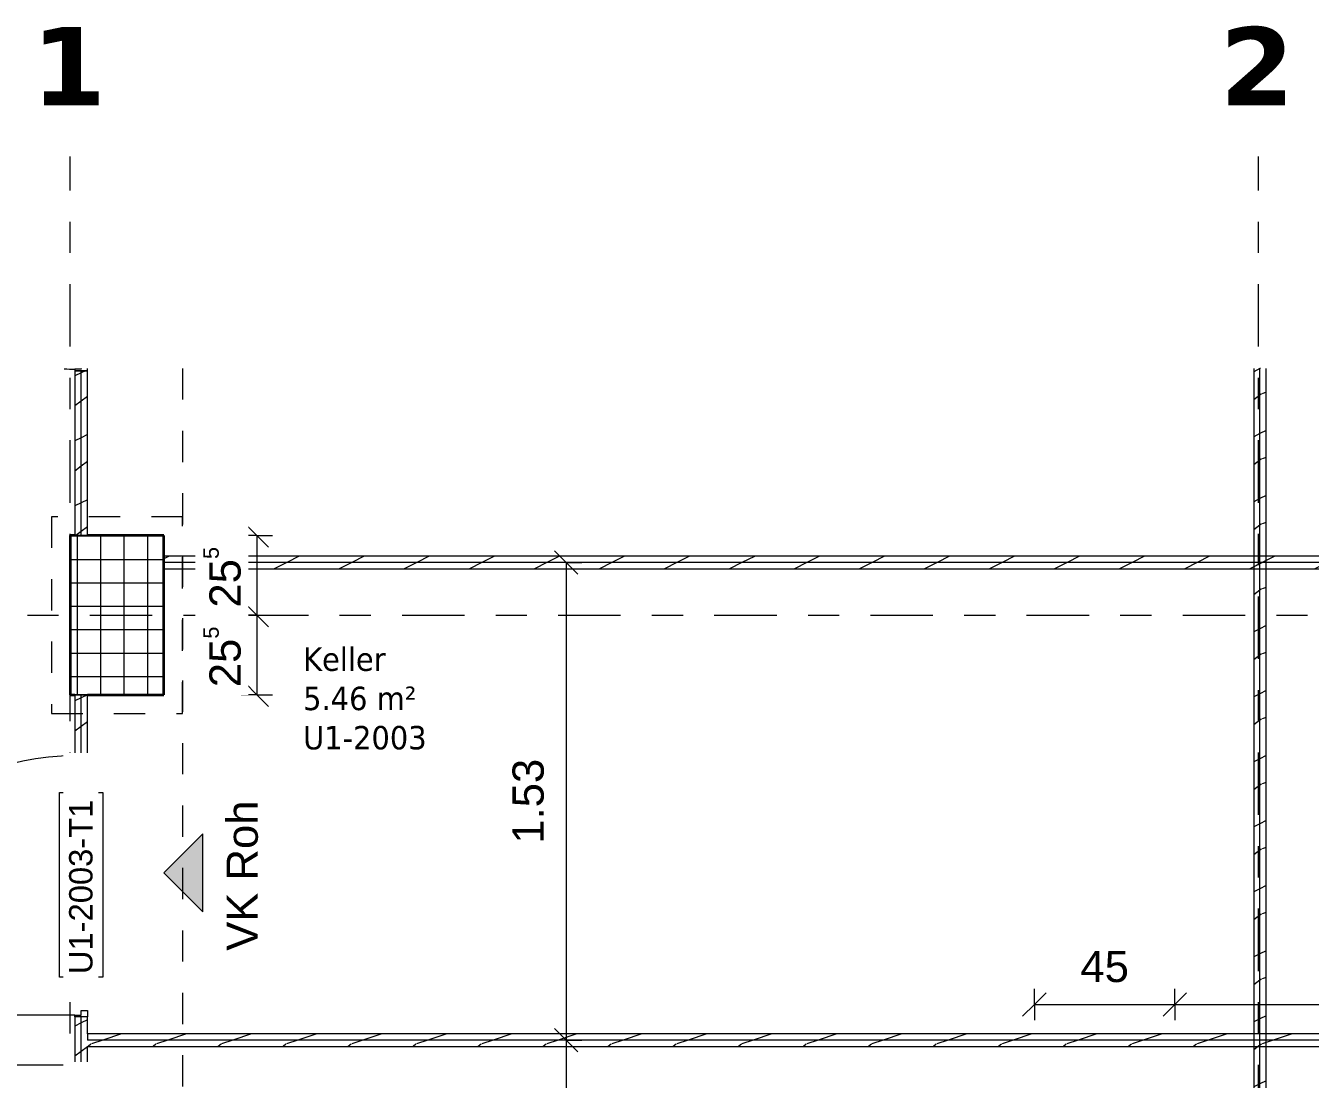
# Model space of a CAD drawing. Header units: metres. Extents: x -85.4 to -16.9, y -21.5 to 5.8.
# Drawn here: x -31.366 to -27.252, y 2.385 to 5.759 of the extents above; entities that cross this region are included whole.
import ezdxf

# ---------------------------------------------------------------- set-up
doc = ezdxf.new("R2010")
doc.units = ezdxf.units.M
doc.linetypes.add('_Rasterlinie_', pattern=[0.375, 0.2, -0.05, 0.075, -0.05])
doc.linetypes.add('Strichpunkt - Fein', pattern=[0.2, 0.1, -0.05, 0, -0.05])
for name, color, linetype, lineweight in [('A-____-____-DIMS', 7, 'Continuous', 5), ('A-____-____-DIMS-50', 7, 'Continuous', 5), ('A-____-NOTE-TEXT', 7, 'Continuous', 9), ('A-AREA-____-IDEN', 7, 'Continuous', 5), ('A-DOOR-____-IDEN', 7, 'Continuous', 5), ('A-DOOR-____-OTLN', 7, 'Continuous', 9), ('A-DOOR-FRAM-MCUT', 7, 'Continuous', 9), ('A-DOOR-OPNG-OTLN', 7, 'Continuous', 9), ('A-FLOR-____-OVHD', 7, 'Strichpunkt - Fein', 9), ('A-WALL-____-MCUT', 7, 'Continuous', 35), ('A-WALL-____-PATT', 7, 'Continuous', 35), ('A-WALL-FNSH-MCUT', 7, 'Continuous', 35), ('S-COLS-____-MCUT', 7, 'Continuous', 35), ('S-COLS-____-OTLN', 7, 'Continuous', 9), ('S-GRID-____-OTLN', 7, 'Continuous', 5)]:
    doc.layers.add(name, color=color, linetype=linetype, lineweight=lineweight)
doc.layers.add('S-GRID-____-IDEN', color=7, linetype='Continuous', lineweight=9, true_color=0x5555aa)
doc.styles.add('Arial_1', font='arial.ttf', dxfattribs={"height": 0.075})
doc.styles.add('Arial_2', font='arial.ttf', dxfattribs={"height": 0.1})
doc.styles.add('Verdana_1', font='verdana.ttf', dxfattribs={"width": 0.9, "height": 0.075})
doc.styles.add('Verdana_B', font='verdana.ttf', dxfattribs={"height": 0.25})
doc.dimstyles.new('SUB_Rohbau_fein', dxfattribs={"dimscale": 0.3048, "dimtxt": 0.102026, "dimasz": 0.246063, "dimexe": 0.164042, "dimexo": 0.0625, "dimgap": 0.123031, "dimtad": 1, "dimdec": 1, "dimlfac": 100, "dimrnd": 0.5, "dimdsep": 46, "dimtxsty": 'Arial_2', "dimblk1": 'OBLIQUE', "dimblk2": 'OBLIQUE', "dimsah": 1, "dimcen": 0.09, "dimazin": 0, "dimtfac": 1, "dimtdec": 4, "dimtix": 1, "dimtmove": 0, "dimatfit": 3, "dimfxl": 0.164042, "dimfxlon": 1, "dimtvp": 1, "dimtfill": 1, "dimtolj": 1, "dimtzin": 0, "dimarcsym": 2})
doc.dimstyles.new('SUB_Rohbau_fein_1', dxfattribs={"dimscale": 0.3048, "dimtxt": 0.102026, "dimasz": 0.246063, "dimexe": 0.164042, "dimexo": 0.0625, "dimgap": 0.123031, "dimtad": 1, "dimrnd": 0.005, "dimzin": 0, "dimdsep": 46, "dimtxsty": 'Arial_2', "dimblk1": 'OBLIQUE', "dimblk2": 'OBLIQUE', "dimsah": 1, "dimcen": 0.09, "dimazin": 0, "dimtfac": 1, "dimtdec": 4, "dimtix": 1, "dimtmove": 0, "dimatfit": 3, "dimfxl": 0.164042, "dimfxlon": 1, "dimtvp": 1, "dimtfill": 1, "dimtolj": 1, "dimtzin": 0, "dimarcsym": 2})
pattern_1 = [(216.87, (0.0833, 0.20825), (0.624749256, 0.416501116), [0.10412, -0.93712]), (206.565, (0.20825, 0.14578), (-0.20825414, -0.2082493), [0.23283, -0.23283]), (198.435, (0.20825, 0.04165), (-0.41650024, -0.20824584), [0.13171, -0.52684])]

# ---------------------------------------------------------------- blocks, each defined once
blk = doc.blocks.new('TU DF 1 - Rahmenstock - stumpf einschlagend - 800x1900 Kellerabteil-41621819--01_UG_OK_FFB_AF_lu')
at = {"layer": 'A-DOOR-FRAM-MCUT', "color": 253, "true_color": 0x999999}
for p, q in [((-0.415, 0.02), (-0.42, 0.02)), ((-0.42, 0.02), (-0.42, -0.02)), ((-0.415, 0), (-0.415, 0.02)), ((-0.4128, 0), (-0.415, 0)), ((-0.42, -0.02), (-0.4128, -0.02))]:
    blk.add_line(p, q, dxfattribs=at)
at = {"layer": 'A-DOOR-OPNG-OTLN', "color": 253, "true_color": 0x999999}
blk.add_arc((0.415, 0.02), 0.83, 177.6542, 180, dxfattribs=at)
blk = doc.blocks.new('TU DF 1 - Rahmenstock - stumpf einschlagend - 800x1900 Kellerabteil-41621821--01_UG_OK_FFB_AF_lu')
at = {"layer": 'A-DOOR-FRAM-MCUT', "color": 253, "true_color": 0x999999}
for p, q in [((-0.42, 0.02), (-0.4, 0.02)), ((-0.42, -0.02), (-0.42, 0.02)), ((-0.4, 0.02), (-0.4, 0)), ((0.4, 0.02), (0.42, 0.02)), ((0.4, 0), (0.4, 0.02)), ((0.42, 0.02), (0.42, -0.02)), ((-0.415, -0.02), (-0.42, -0.02)), ((-0.415, 0), (-0.415, -0.02)), ((-0.4, 0), (-0.415, 0)), ((0.415, 0), (0.4, 0)), ((0.415, -0.02), (0.415, 0)), ((0.42, -0.02), (0.415, -0.02))]:
    blk.add_line(p, q, dxfattribs=at)
at = {"layer": 'A-DOOR-OPNG-OTLN', "color": 253, "true_color": 0x999999}
blk.add_line((0.415, -0.02), (0.415, -0.85), dxfattribs=at)
blk.add_arc((0.415, -0.02), 0.83, 180, 270, dxfattribs=at)
blk = doc.blocks.new('TU DF 1 - Rahmenstock - stumpf einschlagend - 800x1900 Kellerabteil-V15--01_UG_OK_FFB_AF_lu')
at = {"layer": 'A-DOOR-FRAM-MCUT', "color": 253, "true_color": 0x999999}
for p, q in [((-0.415, 0.02), (-0.42, 0.02)), ((-0.42, 0.02), (-0.42, -0.02)), ((-0.415, 0), (-0.415, 0.02)), ((-0.4, 0), (-0.415, 0)), ((-0.4, -0.02), (-0.4, 0)), ((0.415, 0), (0.4, 0)), ((0.4, 0), (0.4, -0.02)), ((0.42, 0.02), (0.415, 0.02)), ((0.415, 0.02), (0.415, 0)), ((0.42, -0.02), (0.42, 0.02)), ((-0.42, -0.02), (-0.4, -0.02)), ((0.4, -0.02), (0.42, -0.02))]:
    blk.add_line(p, q, dxfattribs=at)
at = {"layer": 'A-DOOR-OPNG-OTLN', "color": 253, "true_color": 0x999999}
blk.add_line((0.415, 0.02), (0.415, 0.85), dxfattribs=at)
blk.add_arc((0.415, 0.02), 0.83, 90, 180, dxfattribs=at)
blk = doc.blocks.new('BE_Pfeil_mit_Text - BE_Pfeil_mit_Text-17793732--01_UG_OK_FFB_AF_lu')
at = {"layer": 'A-____-NOTE-TEXT', "lineweight": 5}
blk.add_hatch(color=256, dxfattribs=at).paths.add_polyline_path([(-0.0025, -0.0025), (0, 0), (0.0025, -0.0025)])
for p, q in [((0, 0), (-0.0025, -0.0025)), ((0.0025, -0.0025), (0, 0)), ((-0.0025, -0.0025), (0.0025, -0.0025))]:
    blk.add_line(p, q, dxfattribs=at)
blk = doc.blocks.new('DIMBLOCK259--01_UG_OK_FFB_AF_lu')
at = {"layer": 'A-____-____-DIMS-50'}
for p, q in [((-29.6347, 4.0397), (-29.6722, 4.0772)), ((-29.6347, 4.0397), (-29.6847, 4.0397)), ((-29.6347, 4.0397), (-29.6347, 2.5102)), ((-29.6347, 4.0397), (-29.5972, 4.0022)), ((-29.6347, 4.0397), (-29.5847, 4.0397)), ((-29.6347, 2.5102), (-29.6847, 2.5102)), ((-29.6347, 2.5102), (-29.6722, 2.5477)), ((-29.6347, 2.5102), (-29.5972, 2.4727)), ((-29.6347, 2.5102), (-29.5847, 2.5102))]:
    blk.add_line(p, q, dxfattribs=at)
at = {"layer": 'A-____-____-DIMS-50', "color": 0, "insert": (-29.8068, 3.1393), "char_height": 0.1, "width": 0.325653, "attachment_point": 1, "rotation": 90, "line_spacing_factor": 0.941778, "style": 'Arial_2', "bg_fill": 3, "box_fill_scale": 1.25, "bg_fill_color": 256, "bg_fill_true_color": 13158600, "bg_fill_transparency": 0}
blk.add_mtext('1.53', dxfattribs=at)
blk = doc.blocks.new('_Oblique')
at = {"color": 0, "linetype": 'ByBlock', "lineweight": -2}
blk.add_line((-0.5, -0.5), (0.5, 0.5), dxfattribs=at)
blk = doc.blocks.new('DIMBLOCK260--01_UG_OK_FFB_AF_lu')
at = {"layer": 'A-____-____-DIMS-50'}
for p, q in [((-29.6347, 2.5102), (-29.6847, 2.5102)), ((-29.6347, 2.5102), (-29.6722, 2.5477)), ((-29.6347, 2.5102), (-29.6347, 0.9806)), ((-29.6347, 2.5102), (-29.5972, 2.4727)), ((-29.6347, 2.5102), (-29.5847, 2.5102)), ((-29.6347, 0.9806), (-29.6722, 1.0181)), ((-29.6347, 0.9806), (-29.6847, 0.9806)), ((-29.6347, 0.9806), (-29.5972, 0.9431)), ((-29.6347, 0.9806), (-29.5847, 0.9806))]:
    blk.add_line(p, q, dxfattribs=at)
at = {"layer": 'A-____-____-DIMS-50', "color": 0, "insert": (-29.8068, 1.6097), "char_height": 0.1, "width": 0.325653, "attachment_point": 1, "rotation": 90, "line_spacing_factor": 0.941778, "style": 'Arial_2', "bg_fill": 3, "box_fill_scale": 1.25, "bg_fill_color": 256, "bg_fill_true_color": 13158600, "bg_fill_transparency": 0}
blk.add_mtext('1.53', dxfattribs=at)
blk = doc.blocks.new('DIMBLOCK337--01_UG_OK_FFB_AF_lu')
at = {"layer": 'A-____-____-DIMS-50'}
for p, q in [((-30.6253, 4.1266), (-30.6628, 4.1641)), ((-30.6253, 4.1266), (-30.6753, 4.1266)), ((-30.6253, 4.1266), (-30.6253, 3.8716)), ((-30.6253, 4.1266), (-30.5878, 4.0891)), ((-30.6253, 4.1266), (-30.5753, 4.1266)), ((-30.6253, 3.8716), (-30.6628, 3.9091)), ((-30.6253, 3.8716), (-30.6753, 3.8716)), ((-30.6253, 3.8716), (-30.5878, 3.8341)), ((-30.6253, 3.8716), (-30.5753, 3.8716))]:
    blk.add_line(p, q, dxfattribs=at)
at = {"layer": 'A-____-____-DIMS-50', "color": 0, "insert": (-30.7973, 3.8955), "char_height": 0.1, "width": 0.248525, "attachment_point": 1, "rotation": 90, "line_spacing_factor": 0.941778, "style": 'Arial_2', "bg_fill": 3, "box_fill_scale": 1.25, "bg_fill_color": 256, "bg_fill_true_color": 13158600, "bg_fill_transparency": 0}
blk.add_mtext('25\\A2\\H0.5x;\\S5^  ;\\H2x;', dxfattribs=at)
blk = doc.blocks.new('DIMBLOCK338--01_UG_OK_FFB_AF_lu')
at = {"layer": 'A-____-____-DIMS-50'}
for p, q in [((-30.6253, 3.8716), (-30.6628, 3.9091)), ((-30.6253, 3.8716), (-30.6753, 3.8716)), ((-30.6253, 3.8716), (-30.6253, 3.6166)), ((-30.6253, 3.8716), (-30.5878, 3.8341)), ((-30.6253, 3.8716), (-30.5753, 3.8716)), ((-30.6253, 3.6166), (-30.6628, 3.6541)), ((-30.6253, 3.6166), (-30.6753, 3.6166)), ((-30.6253, 3.6166), (-30.5878, 3.5791)), ((-30.6253, 3.6166), (-30.5753, 3.6166))]:
    blk.add_line(p, q, dxfattribs=at)
at = {"layer": 'A-____-____-DIMS-50', "color": 0, "insert": (-30.7973, 3.6405), "char_height": 0.1, "width": 0.248525, "attachment_point": 1, "rotation": 90, "line_spacing_factor": 0.941778, "style": 'Arial_2', "bg_fill": 3, "box_fill_scale": 1.25, "bg_fill_color": 256, "bg_fill_true_color": 13158600, "bg_fill_transparency": 0}
blk.add_mtext('25\\A2\\H0.5x;\\S5^  ;\\H2x;', dxfattribs=at)
blk = doc.blocks.new('DIMBLOCK341--01_UG_OK_FFB_AF_lu')
at = {"layer": 'A-____-____-DIMS-50'}
for p, q in [((-28.1355, 2.6241), (-28.1355, 2.6741)), ((-27.6855, 2.6241), (-27.6855, 2.6741)), ((-28.1355, 2.6241), (-28.098, 2.6616)), ((-27.6855, 2.6241), (-27.648, 2.6616)), ((-28.1355, 2.6241), (-28.173, 2.5866)), ((-28.1355, 2.6241), (-27.6855, 2.6241)), ((-28.1355, 2.6241), (-28.1355, 2.5741)), ((-27.6855, 2.6241), (-27.723, 2.5866)), ((-27.6855, 2.6241), (-27.6855, 2.5741))]:
    blk.add_line(p, q, dxfattribs=at)
at = {"layer": 'A-____-____-DIMS-50', "color": 0, "insert": (-27.9881, 2.7961), "char_height": 0.1, "width": 0.186088, "attachment_point": 1, "line_spacing_factor": 0.941778, "style": 'Arial_2', "bg_fill": 3, "box_fill_scale": 1.25, "bg_fill_color": 256, "bg_fill_true_color": 13158600, "bg_fill_transparency": 0}
blk.add_mtext('45', dxfattribs=at)
blk = doc.blocks.new('DIMBLOCK342--01_UG_OK_FFB_AF_lu')
at = {"layer": 'A-____-____-DIMS-50'}
for p, q in [((-27.6855, 2.6241), (-27.6855, 2.6741)), ((-23.578, 2.6241), (-23.578, 2.6741)), ((-27.6855, 2.6241), (-27.648, 2.6616)), ((-23.578, 2.6241), (-23.5405, 2.6616)), ((-27.6855, 2.6241), (-27.723, 2.5866)), ((-27.6855, 2.6241), (-23.578, 2.6241)), ((-27.6855, 2.6241), (-27.6855, 2.5741)), ((-23.578, 2.6241), (-23.6155, 2.5866)), ((-23.578, 2.6241), (-23.578, 2.5741))]:
    blk.add_line(p, q, dxfattribs=at)
at = {"layer": 'A-____-____-DIMS-50', "color": 0, "insert": (-25.7675, 2.7961), "char_height": 0.1, "width": 0.325653, "attachment_point": 1, "line_spacing_factor": 0.941778, "style": 'Arial_2', "bg_fill": 3, "box_fill_scale": 1.25, "bg_fill_color": 256, "bg_fill_true_color": 13158600, "bg_fill_transparency": 0}
blk.add_mtext('4.11', dxfattribs=at)

msp = doc.modelspace()

# ---------------------------------------------------------------- hatches: boundary and pattern name
at = {"layer": 'A-WALL-____-PATT', "lineweight": 9, "true_color": 0xc3b7ad}
h = msp.add_hatch(dxfattribs=at)
h.set_pattern_fill('FP_3', color=9, style=0, pattern_type=2)
h.set_pattern_definition(pattern_1)
h.paths.add_polyline_path([(-31.188, -0.5689), (-31.188, -0.4739), (-31.208, -0.4739), (-31.208, -0.5689)])
h.paths.add_polyline_path([(-31.188, 0.3661), (-31.188, 0.5366), (-31.208, 0.5366), (-31.208, 0.3661)])
h.paths.add_polyline_path([(-31.208, 1.0466), (-31.188, 1.0466), (-31.188, 1.5952), (-31.208, 1.5952), (-31.208, 1.4114)])
h.paths.add_polyline_path([(-31.188, 2.4352), (-31.188, 2.5852), (-31.208, 2.5852), (-31.208, 2.4352)])
h.paths.add_polyline_path([(-31.188, 3.4252), (-31.188, 3.6166), (-31.208, 3.6166), (-31.208, 3.4252)])
h.paths.add_polyline_path([(-31.208, 4.1266), (-31.188, 4.1266), (-31.188, 4.6543), (-31.208, 4.6543)])
h = msp.add_hatch(dxfattribs=at)
h.set_pattern_fill('FP_3', color=9, style=0, pattern_type=2)
h.set_pattern_definition(pattern_1)
h.paths.add_polyline_path([(-31.168, -0.5489), (-31.168, -0.4739), (-31.188, -0.4739), (-31.188, -0.5489)])
h.paths.add_polyline_path([(-31.188, 0.3661), (-31.168, 0.3661), (-31.168, 0.5366), (-31.188, 0.5366)])
h.paths.add_polyline_path([(-31.188, 1.0466), (-31.168, 1.0466), (-31.168, 1.5952), (-31.188, 1.5952), (-31.188, 1.4114)])
h.paths.add_polyline_path([(-31.168, 2.4352), (-31.168, 2.5852), (-31.188, 2.5852), (-31.188, 2.4352)])
h.paths.add_polyline_path([(-31.168, 3.4252), (-31.168, 3.6166), (-31.188, 3.6166), (-31.188, 3.4252)])
h.paths.add_polyline_path([(-31.188, 4.1266), (-31.168, 4.1266), (-31.168, 4.6543), (-31.188, 4.6543)])
h = msp.add_hatch(dxfattribs=at)
h.set_pattern_fill('FP_3', color=9, style=0, pattern_type=2)
h.set_pattern_definition(pattern_1)
h.paths.add_polyline_path([(-27.413, -2.0534), (-27.413, 4.6615), (-27.433, 4.6615), (-27.433, -2.0534)])
h = msp.add_hatch(dxfattribs=at)
h.set_pattern_fill('FP_3', color=9, style=0, pattern_type=2)
h.set_pattern_definition(pattern_1)
h.paths.add_polyline_path([(-27.393, -2.0534), (-27.393, 4.6615), (-27.413, 4.6615), (-27.413, -2.0534)])
h = msp.add_hatch(dxfattribs=at)
h.set_pattern_fill('FP_3', color=9, style=0, pattern_type=2)
h.set_pattern_definition(pattern_1)
h.paths.add_polyline_path([(-30.923, 4.0397), (-23.448, 4.0397), (-23.448, 4.0597), (-30.923, 4.0597)])
h = msp.add_hatch(dxfattribs=at)
h.set_pattern_fill('FP_3', color=9, style=0, pattern_type=2)
h.set_pattern_definition(pattern_1)
h.paths.add_polyline_path([(-26.9968, 4.0197), (-23.448, 4.0197), (-23.448, 4.0397), (-30.923, 4.0397), (-30.923, 4.0197)])
h = msp.add_hatch(dxfattribs=at)
h.set_pattern_fill('FP_3', color=9, style=0, pattern_type=2)
h.set_pattern_definition(pattern_1)
h.paths.add_polyline_path([(-23.448, 2.5102), (-23.448, 2.5302), (-31.168, 2.5302), (-31.168, 2.5102), (-26.9968, 2.5102)])
h = msp.add_hatch(dxfattribs=at)
h.set_pattern_fill('FP_3', color=9, style=0, pattern_type=2)
h.set_pattern_definition(pattern_1)
h.paths.add_polyline_path([(-23.448, 2.4902), (-23.448, 2.5102), (-31.168, 2.5102), (-31.168, 2.4902), (-26.9968, 2.4902)])
at = {"layer": 'S-COLS-____-OTLN'}
h = msp.add_hatch(dxfattribs=at)
h.set_pattern_fill('FP_2', color=256, style=0, pattern_type=2)
h.set_pattern_definition([(0, (0, 0), (0, 0.075), []), (90, (0, 0), (-0.075, 5e-18), [])])
h.paths.add_polyline_path([(-31.223, 3.6166), (-30.923, 3.6166), (-30.923, 4.1266), (-31.223, 4.1266)])

# ---------------------------------------------------------------- linework, layer by layer
at = {"layer": 'A-DOOR-____-IDEN', "flags": 128}
msp.add_lwpolyline([(-31.2576, 2.7115), (-31.2576, 3.3035), (-31.1186, 3.3035), (-31.1186, 2.7115)], close=True, dxfattribs=at)
at = {"layer": 'A-FLOR-____-OVHD'}
for p, q in [((-30.863, 4.6615), (-30.863, -1.9934)), ((-30.863, 4.1866), (-31.283, 4.1866)), ((-31.283, 4.1866), (-31.283, 3.5566)), ((-30.863, 3.5566), (-30.863, 4.1866)), ((-31.283, 3.5566), (-30.863, 3.5566))]:
    msp.add_line(p, q, dxfattribs=at)
at = {"layer": 'A-WALL-____-MCUT', "color": 253, "lineweight": 9, "true_color": 0x999999}
for p, q in [((-31.188, 4.1266), (-31.188, 4.6543)), ((-27.413, -2.0534), (-27.413, 4.6615)), ((-31.208, 4.1266), (-31.168, 4.1266)), ((-23.448, 4.0397), (-30.923, 4.0397)), ((-31.168, 3.6166), (-31.208, 3.6166)), ((-31.188, 3.4252), (-31.188, 3.6166)), ((-31.188, 2.4352), (-31.188, 2.5852)), ((-31.168, 2.5302), (-31.168, 2.5102)), ((-23.448, 2.5102), (-31.168, 2.5102))]:
    msp.add_line(p, q, dxfattribs=at)
at = {"layer": 'A-WALL-FNSH-MCUT', "color": 253, "lineweight": 9, "true_color": 0x999999}
for p, q in [((-31.208, 4.6543), (-31.208, 4.1266)), ((-31.168, 4.6543), (-31.208, 4.6543)), ((-31.168, 4.1266), (-31.168, 4.6543)), ((-27.433, 4.6615), (-27.433, -2.0534)), ((-27.393, -2.0534), (-27.393, 4.6615)), ((-23.448, 4.0597), (-30.923, 4.0597)), ((-30.923, 4.0597), (-30.923, 4.0197)), ((-30.923, 4.0197), (-23.448, 4.0197)), ((-31.208, 3.6166), (-31.208, 3.4252)), ((-31.168, 3.4252), (-31.168, 3.6166)), ((-31.208, 3.4252), (-31.168, 3.4252)), ((-31.208, 2.5852), (-31.208, 2.4352)), ((-31.168, 2.5852), (-31.208, 2.5852)), ((-31.168, 2.5302), (-31.168, 2.5852)), ((-23.448, 2.5302), (-31.168, 2.5302)), ((-31.168, 2.4352), (-31.168, 2.4902)), ((-31.168, 2.4902), (-23.448, 2.4902)), ((-31.208, 2.4352), (-31.168, 2.4352))]:
    msp.add_line(p, q, dxfattribs=at)
at = {"layer": 'S-COLS-____-MCUT'}
for p, q in [((-31.208, 4.1266), (-31.223, 4.1266)), ((-31.223, 4.1266), (-31.223, 3.6166)), ((-30.923, 4.1266), (-31.168, 4.1266)), ((-30.923, 3.6166), (-30.923, 4.1266)), ((-31.223, 3.6166), (-31.208, 3.6166)), ((-31.168, 3.6166), (-30.923, 3.6166))]:
    msp.add_line(p, q, dxfattribs=at)
at = {"layer": 'S-COLS-____-OTLN'}
for p, q in [((-31.188, 4.1266), (-31.208, 4.1266)), ((-31.168, 4.1266), (-31.188, 4.1266)), ((-31.208, 3.6166), (-31.188, 3.6166)), ((-31.188, 3.6166), (-31.168, 3.6166))]:
    msp.add_line(p, q, dxfattribs=at)
at = {"layer": 'S-GRID-____-OTLN', "color": 8, "linetype": '_Rasterlinie_', "true_color": 0x808080}
for p, q in [((-31.223, -6.2685), (-31.223, 5.3402)), ((-27.418, -6.2685), (-27.418, 5.3402)), ((-34.6604, 3.8716), (-19.113, 3.8716))]:
    msp.add_line(p, q, dxfattribs=at)

# ---------------------------------------------------------------- block references
at = {"layer": 'A-____-NOTE-TEXT', "lineweight": 5, "xscale": 50, "yscale": 50, "zscale": 50, "rotation": 89.9999999999999}
msp.add_blockref('BE_Pfeil_mit_Text - BE_Pfeil_mit_Text-17793732--01_UG_OK_FFB_AF_lu', (-30.923, 3.0463), dxfattribs=at)
at = {"layer": 'A-DOOR-____-OTLN', "color": 253, "true_color": 0x999999}
for name, p, rotation in [('TU DF 1 - Rahmenstock - stumpf einschlagend - 800x1900 Kellerabteil-41621819--01_UG_OK_FFB_AF_lu', (-31.188, 5.0743), 90.00000000000007), ('TU DF 1 - Rahmenstock - stumpf einschlagend - 800x1900 Kellerabteil-41621821--01_UG_OK_FFB_AF_lu', (-31.188, 3.0052), 270.0000000000001), ('TU DF 1 - Rahmenstock - stumpf einschlagend - 800x1900 Kellerabteil-V15--01_UG_OK_FFB_AF_lu', (-31.188, 2.0152), 90.00000000000007)]:
    msp.add_blockref(name, p, dxfattribs=dict(at, rotation=rotation))

# ---------------------------------------------------------------- texts
at = {"layer": 'A-____-NOTE-TEXT', "lineweight": 5, "insert": (-30.7223, 2.7963), "char_height": 0.1, "width": 0.597257, "attachment_point": 1, "rotation": 90, "style": 'Arial_2', "bg_fill": 3, "box_fill_scale": 1.25, "bg_fill_color": 256, "bg_fill_true_color": 13158600, "bg_fill_transparency": 0}
msp.add_mtext('VK Roh', dxfattribs=at)
at = {"layer": 'A-AREA-____-IDEN', "color": 8, "true_color": 0x808080, "char_height": 0.075, "attachment_point": 1, "style": 'Verdana_1'}
for s, insert, width in [('Keller', (-30.4774, 3.7678), 0.331899), ('5.46 m²', (-30.4774, 3.6421), 0.472595), ('U1-2003', (-30.4774, 3.5164), 0.497848)]:
    msp.add_mtext(s, dxfattribs=dict(at, insert=insert, width=width))
at = {"layer": 'S-GRID-____-IDEN', "color": 8, "lineweight": 5, "true_color": 0x808080, "char_height": 0.25, "width": 0.296624, "attachment_point": 1, "style": 'Verdana_B'}
for s, insert in [('\\fVerdana|b1|i0|c0|p34|;1', (-31.347, 5.7547)), ('\\fVerdana|b1|i0|c0|p34|;2', (-27.542, 5.7547))]:
    msp.add_mtext(s, dxfattribs=dict(at, insert=insert))

# ---------------------------------------------------------------- dimensions: what is measured, and where the dimension line sits
at = {"layer": 'A-____-____-DIMS'}
dim = msp.add_linear_dim(base=(-27.6855, 2.6241), p1=(-28.1355, 2.5741), p2=(-27.6855, 2.5741), dimstyle='SUB_Rohbau_fein', override={"dimpost": '<>', "dimfxl": 0.45}, dxfattribs=at)
dim.commit()
dim.dimension.update_dxf_attribs({"geometry": 'DIMBLOCK341--01_UG_OK_FFB_AF_lu', "text_midpoint": (-27.9105, 2.7124)})

# ---------------------------------------------------------------- next in the draw order: texts
at = {"layer": 'A-DOOR-____-IDEN', "char_height": 0.075, "width": 0.689451, "attachment_point": 1, "rotation": 90, "style": 'Arial_1', "bg_fill": 3, "box_fill_scale": 1.25, "bg_fill_color": 256, "bg_fill_true_color": 13158600, "bg_fill_transparency": 0}
for s, insert in [('U1-2003-T1', (-31.2267, 2.7215)), ('U1-1903-T1', (-31.2267, 1.7315))]:
    msp.add_mtext(s, dxfattribs=dict(at, insert=insert))

# ---------------------------------------------------------------- next in the draw order: dimensions: what is measured, and where the dimension line sits
at = {"layer": 'A-____-____-DIMS'}
dim = msp.add_linear_dim(base=(-30.6253, 3.8716), p1=(-30.6753, 4.1266), p2=(-30.5753, 3.8716), angle=90, text='\\A1;25\\Q;{\\A1;{\\H0.5x;\\S5^ ;}}', dimstyle='SUB_Rohbau_fein', override={"dimpost": '<>', "dimfxl": 0.273907}, dxfattribs=at)
dim.commit()
dim.dimension.update_dxf_attribs({"geometry": 'DIMBLOCK337--01_UG_OK_FFB_AF_lu', "text_midpoint": (-30.7139, 3.9991)})
dim = msp.add_linear_dim(base=(-29.6347, 2.5102), p1=(-29.5847, 4.0397), p2=(-29.5847, 2.5102), angle=90, dimstyle='SUB_Rohbau_fein_1', override={"dimpost": '<>', "dimfxl": 1.529546}, dxfattribs=at)
dim.commit()
dim.dimension.update_dxf_attribs({"geometry": 'DIMBLOCK259--01_UG_OK_FFB_AF_lu', "text_midpoint": (-29.7233, 3.275)})
dim = msp.add_linear_dim(base=(-23.578, 2.6241), p1=(-27.6855, 2.5741), p2=(-23.578, 2.6741), dimstyle='SUB_Rohbau_fein_1', override={"dimpost": '<>', "dimfxl": 4.108717}, dxfattribs=at)
dim.commit()
dim.dimension.update_dxf_attribs({"geometry": 'DIMBLOCK342--01_UG_OK_FFB_AF_lu', "text_midpoint": (-25.6318, 2.7118)})

# ---------------------------------------------------------------- next in the draw order: dimensions: what is measured, and where the dimension line sits
dim = msp.add_linear_dim(base=(-30.6253, 3.6166), p1=(-30.5753, 3.8716), p2=(-30.6753, 3.6166), angle=90, text='\\A1;25\\Q;{\\A1;{\\H0.5x;\\S5^ ;}}', dimstyle='SUB_Rohbau_fein', override={"dimpost": '<>', "dimfxl": 0.273907}, dxfattribs=at)
dim.commit()
dim.dimension.update_dxf_attribs({"geometry": 'DIMBLOCK338--01_UG_OK_FFB_AF_lu', "text_midpoint": (-30.7139, 3.7441)})
dim = msp.add_linear_dim(base=(-29.6347, 0.9806), p1=(-29.5847, 2.5102), p2=(-29.5847, 0.9806), angle=90, dimstyle='SUB_Rohbau_fein_1', override={"dimpost": '<>', "dimfxl": 1.529546}, dxfattribs=at)
dim.commit()
dim.dimension.update_dxf_attribs({"geometry": 'DIMBLOCK260--01_UG_OK_FFB_AF_lu', "text_midpoint": (-29.7233, 1.7454)})

doc.saveas('drawing.dxf')
